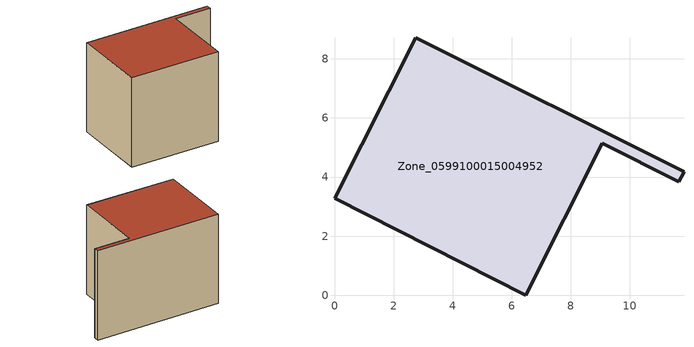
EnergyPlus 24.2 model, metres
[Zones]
Zone_0599100015004952
 floor ground (C_G): 0,3.28 2.75,8.72 11.83,4.19 11.66,3.84 9.07,5.15 6.47,0 z1.06
 wall outside (C_F): 11.66,3.84 11.83,4.19 2.75,8.72 0,3.28 6.47,0 9.07,5.15 11.66,3.84 z1.06:8.3
 roof outside (C_R): 6.47,0 9.07,5.15 11.66,3.84 11.83,4.19 2.75,8.72 0,3.28 z8.3
[BUILDING]
Pand.0599100015004952: North Axis=0; Terrain=City; Loads Convergence Tolerance Value=0.04; Temperature Convergence Tolerance Value=0.4; Solar Distribution=FullExterior; Maximum Number of Warmup Days=25; Minimum Number of Warmup Days=1
[Site:Location]
Rotterdam.The.Hague.AP_ZH_NLD Design_Conditions: Latitude=51.96; Longitude=4.45; Time Zone=1; Elevation=-4.5
[SITE:GROUNDTEMPERATURE:BUILDINGSURFACE]
18, 18, 18, 18, 18, 18, 18, 18, 18, 18, 18, 18
[MATERIAL] Thermal Absorptance=0.9; Solar Absorptance=0.7; Visible Absorptance=0.7
Name | Roughness | Thickness | Conductivity | Density | Specific Heat
G.TI.1946-1964 | MediumSmooth | 0.15 | 1 | 540 | 1210
F.TI.1946-1964 | Rough | 0.3 | 0.857143 | 1920 | 840
R.TI.1946-1964 | MediumRough | 0.2 | 0.277778 | 1500 | 1000
[CONSTRUCTION]
C_G: G.TI.1946-1964
C_F: F.TI.1946-1964
C_R: R.TI.1946-1964
[ZONE]
Zone_0599100015004952: Type=1; Multiplier=1; Ceiling Height=Autocalculate; Volume=Autocalculate; Floor Area=autocalculate; Part of Total Floor Area=Yes
[ZONEINFILTRATION:DESIGNFLOWRATE]
Infil_Zone_0599100015004952: Zone or ZoneList or Space or SpaceList=Zone_0599100015004952; Schedule=AlwaysOn; Design Flow Rate Calculation Method=Flow/Area; Flow Rate per Floor Area=0.003; Constant Term Coefficient=1; Temperature Term Coefficient=0; Velocity Term Coefficient=0; Velocity Squared Term Coefficient=0
[HVACTEMPLATE:ZONE:IDEALLOADSAIRSYSTEM]
Zone_0599100015004952: Maximum Heating Supply Air Temperature=50; Minimum Cooling Supply Air Temperature=13; Maximum Heating Supply Air Humidity Ratio=0.0156; Minimum Cooling Supply Air Humidity Ratio=0.0077; Heating Limit=NoLimit; Cooling Limit=NoLimit; Dehumidification Control Type=ConstantSensibleHeatRatio; Cooling Sensible Heat Ratio=0.7; Dehumidification Setpoint=60; Humidification Control Type=None; Humidification Setpoint=30; Outdoor Air Method=None; Outdoor Air Flow Rate per Person=0.00944; Outdoor Air Flow Rate per Zone Floor Area=0; Outdoor Air Flow Rate per Zone=0; Demand Controlled Ventilation Type=None; Outdoor Air Economizer Type=NoEconomizer; Heat Recovery Type=None; Sensible Heat Recovery Effectiveness=0.7; Latent Heat Recovery Effectiveness=0.65
[ZONECONTROL:THERMOSTAT]
ThermostatControl_Zone_0599100015004952: Zone or ZoneList=Zone_0599100015004952; Control Type Schedule=DualSetpointControlType; Control 1=Thermostat_Zone_0599100015004952; Temperature Difference Between Cutout And Setpoint=0
[THERMOSTATSETPOINT:DUALSETPOINT]
Thermostat_Zone_0599100015004952: Heating Setpoint Temperature Schedule=HeatingSetpoint_Zone_0599100015004952; Cooling Setpoint Temperature Schedule=CoolingSetpoint_Zone_0599100015004952
[SCHEDULE:COMPACT]
HeatingSetpoint_Zone_0599100015004952: Through: 12/31, For: AllDays, Until: 24:00, 21
CoolingSetpoint_Zone_0599100015004952: Through: 12/31, For: AllDays, Until: 24:00, 24
DualSetpointControlType: Through: 12/31, For: AllDays, Until: 24:00, 4
AlwaysOn: Through: 12/31, For: AllDays, Until: 24:00, 1
